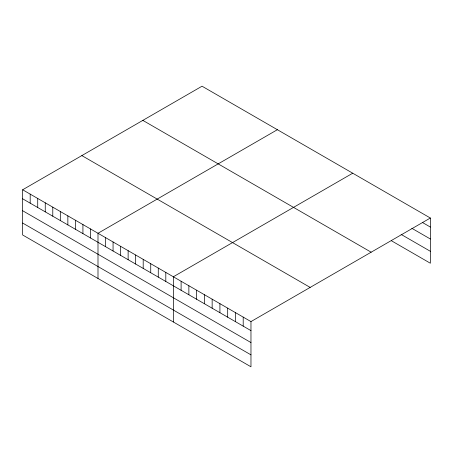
<?xml version="1.0" encoding="UTF-8"?>
<svg xmlns="http://www.w3.org/2000/svg" width="453" height="453" viewBox="0 0 453 453"><rect width="100%" height="100%" fill="white"/><g stroke="black" fill="none" stroke-linecap="round" stroke-linejoin="round"><path stroke-width="0.68" d="M22.65 189.767L250.968 321.59L250.968 366.794L22.65 234.977L22.65 189.767L202.032 86.206L430.35 218.023L430.35 263.233L391.534 240.82M277.378 129.705L97.995 233.272L97.995 278.476M352.723 173.205L173.34 276.772L173.34 321.975M250.968 321.59L430.35 218.023M422.587 222.576L430.35 227.055M411.839 228.306L430.35 238.991M401.092 234.399L430.35 251.29M142.837 120.379L371.154 252.196M81.846 155.594L310.163 287.412M22.65 198.805L250.968 330.622M22.65 210.741L250.968 342.559M22.65 223.04L250.968 354.858M243.204 317.106L243.204 326.143M235.441 312.627L235.441 321.658M227.678 308.142L227.678 317.179M219.915 303.663L219.915 312.695M212.151 299.178L212.151 308.216M204.394 294.699L204.394 303.731M196.63 290.214L196.63 299.252M188.867 285.735L188.867 294.767M181.104 281.251L181.104 290.288M165.804 272.417L165.804 281.455M158.273 268.068L158.273 277.106M150.736 263.72L150.736 272.751M143.199 259.371L143.199 268.403M135.668 255.022L135.668 264.054M128.131 250.668L128.131 259.705M120.6 246.319L120.6 255.356M113.063 241.97L113.063 251.002M105.532 237.621L105.532 246.653M90.458 228.918L90.458 237.955M82.927 224.569L82.927 233.606M75.391 220.22L75.391 229.252M67.859 215.871L67.859 224.903M60.323 211.523L60.323 220.554M52.786 207.168L52.786 216.206M45.255 202.819L45.255 211.857M37.718 198.471L37.718 207.502M30.187 194.122L30.187 203.154"/></g></svg>
